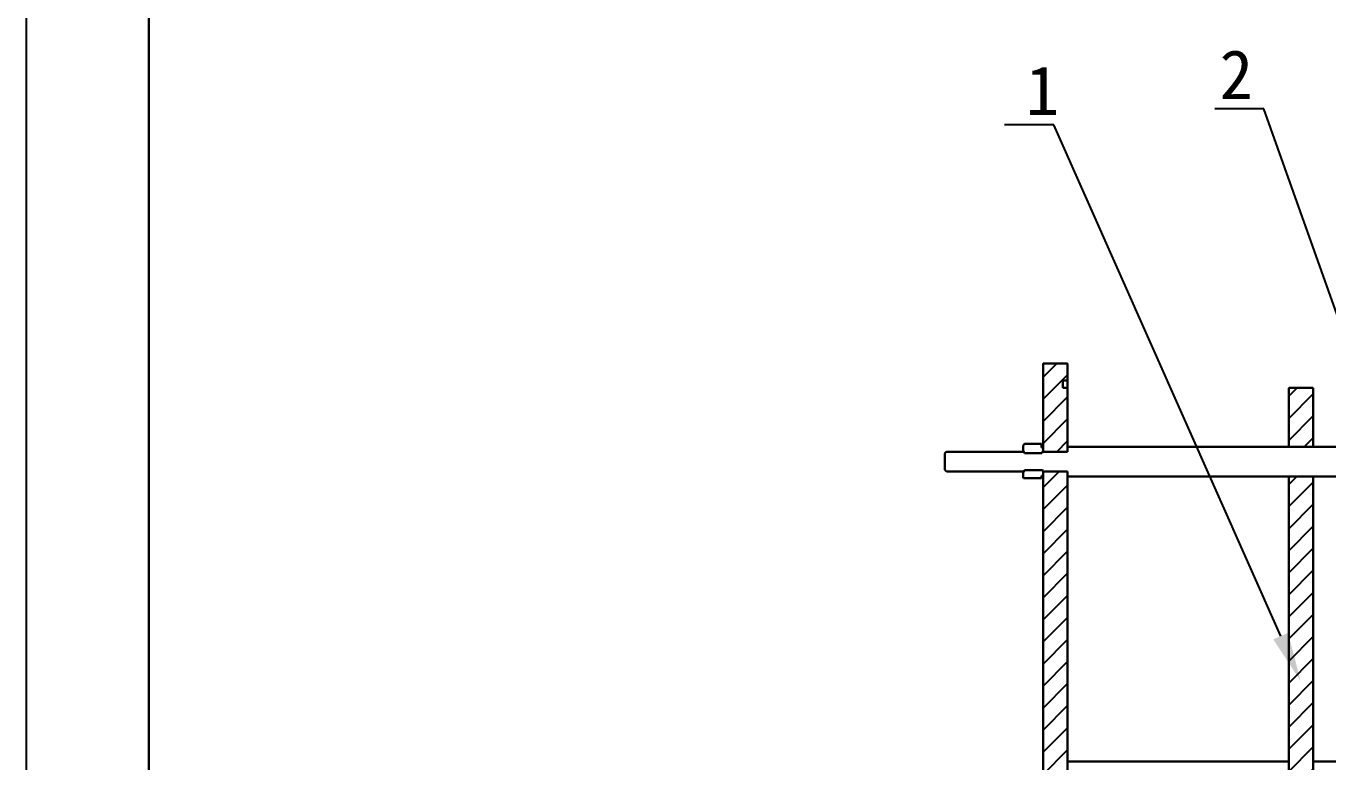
# Model space of a CAD drawing. Header units: millimetres. Extents: x -473 to 6267, y 319 to 3284.
# Drawn here: x 246.3 to 511.3, y 2950.2 to 3100 of the extents above; entities that cross this region are included whole.
import ezdxf
from ezdxf import colors
from ezdxf.entities.mleader import LeaderData, LeaderLine
from ezdxf.math import Vec2, Vec3

# ---------------------------------------------------------------- set-up
doc = ezdxf.new("R2010")
doc.units = ezdxf.units.MM
doc.layers.add('3mm', color=7, linetype='Continuous', lineweight=30)
doc.layers.add('轮廓实线层', color=170, linetype='Continuous')
pattern_1 = [(45, (0, -1039.3188), (-2.245064, 2.245064), [])]

msp = doc.modelspace()

# ---------------------------------------------------------------- hatches: boundary and pattern name
at = {"layer": '轮廓实线层'}
h = msp.add_hatch(dxfattribs=at)
h.set_pattern_fill('ANSI31', color=256)
h.set_pattern_definition(pattern_1)
h.paths.add_polyline_path([(458.3, 3026.356), (457.3, 3026.356), (457.3, 3027.856), (458.3, 3027.856), (458.3, 3031.206, 0.4142136), (458.15, 3031.356), (453.45, 3031.356, 0.4142136), (453.3, 3031.206), (453.3, 3013.359), (453.422, 3013.359), (453.424, 3013.356), (453.858, 3013.356), (453.891, 3013.413), (453.924, 3013.356), (454.358, 3013.356), (454.391, 3013.413), (454.424, 3013.356), (454.858, 3013.356), (454.891, 3013.413), (454.924, 3013.356), (455.358, 3013.356), (455.391, 3013.413), (455.424, 3013.356), (455.858, 3013.356), (455.891, 3013.413), (455.924, 3013.356), (456.358, 3013.356), (456.391, 3013.413), (456.424, 3013.356), (456.858, 3013.356), (456.891, 3013.413), (456.924, 3013.356), (457.358, 3013.356), (457.391, 3013.413), (457.424, 3013.356), (457.858, 3013.356), (457.891, 3013.413), (457.924, 3013.356), (458.3, 3013.356)])
h = msp.add_hatch(dxfattribs=at)
h.set_pattern_fill('ANSI31', color=256)
h.set_pattern_definition(pattern_1)
h.paths.add_polyline_path([(508.3, 3026.206, 0.4142136), (508.15, 3026.356), (503.45, 3026.356, 0.4142136), (503.3, 3026.206), (503.3, 3014.359), (508.3, 3014.359)])
h.paths.add_polyline_path([(508.3, 3008.356), (503.3, 3008.356), (503.3, 2884.356), (508.3, 2884.356)])
h.paths.add_polyline_path([(508.3, 2878.354), (503.3, 2878.354), (503.3, 2866.506, 0.4142136), (503.45, 2866.356), (508.15, 2866.356, 0.4142136), (508.3, 2866.506)])
h = msp.add_hatch(dxfattribs=at)
h.set_pattern_fill('ANSI31', color=256)
h.set_pattern_definition(pattern_1)
h.paths.add_polyline_path([(458.3, 3009.356), (453.3, 3009.356), (453.3, 2883.541), (458.3, 2883.354)])

# ---------------------------------------------------------------- linework, layer by layer
msp.add_lwpolyline([(246.292, 2442.591), (1435.292, 2442.591), (1435.292, 3283.591), (246.292, 3283.591)], close=True)
at = {"layer": '3mm'}
for p, q in [((271.292, 3276.591), (271.292, 2452.591)), ((433.922, 3013.359), (449.36, 3013.357)), ((453.19, 3013.356), (453.3, 3013.356)), ((433.8, 3009.359), (449.357, 3009.357)), ((453.036, 3009.629), (453.3, 3009.573)), ((458.3, 3009.356), (453.3, 3009.356)), ((453.3, 2883.541), (453.3, 3009.356))]:
    msp.add_line(p, q, dxfattribs=at)
at = {"layer": '3mm', "lineweight": 30}
for p, q in [((453.3, 3031.206), (453.3, 3013.356)), ((458.15, 3031.356), (453.45, 3031.356)), ((458.3, 3031.206), (458.3, 3027.856)), ((457.3, 3027.856), (458.3, 3027.856)), ((457.3, 3027.856), (457.3, 3026.356)), ((457.3, 3026.356), (458.3, 3026.356)), ((458.3, 3026.356), (458.3, 3027.856)), ((458.3, 3026.356), (458.3, 3013.356)), ((508.15, 3026.356), (503.45, 3026.356)), ((503.3, 3026.206), (503.3, 3014.356)), ((508.3, 3026.206), (508.3, 3014.356)), ((433.922, 3013.359), (433.8, 3013.359)), ((449.25, 3014.609), (449.309, 3014.71)), ((449.25, 3013.546), (449.25, 3014.609)), ((449.25, 3013.546), (449.515, 3013.088)), ((449.54, 3014.968), (449.309, 3014.71)), ((449.515, 3013.088), (453.036, 3013.088)), ((449.54, 3014.968), (453, 3014.968)), ((449.579, 3013.088), (449.704, 3013.088)), ((450.079, 3013.088), (450.204, 3013.088)), ((450.579, 3013.088), (450.704, 3013.088)), ((451.079, 3013.088), (451.204, 3013.088)), ((451.579, 3013.088), (451.704, 3013.088)), ((452.079, 3013.088), (452.204, 3013.088)), ((452.579, 3013.088), (452.704, 3013.088)), ((453, 3014.968), (453, 3014.71)), ((453, 3014.266), (453, 3014.71)), ((453.3, 3014.266), (453, 3014.266)), ((453.3, 3013.546), (453.036, 3013.088)), ((453.3, 3014.266), (453.3, 3013.546)), ((453.3, 3013.356), (458.3, 3013.356)), ((458.3, 3013.359), (458.3, 3014.359)), ((872.3, 3014.359), (458.3, 3014.359)), ((503.3, 3014.356), (508.3, 3014.356)), ((433.3, 3009.859), (433.3, 3012.859)), ((449.515, 3009.629), (449.25, 3009.171)), ((449.25, 3008.109), (449.25, 3009.171)), ((449.308, 3008.009), (449.25, 3008.109)), ((453, 3008.009), (449.308, 3008.009)), ((453.036, 3009.629), (449.515, 3009.629)), ((449.954, 3009.629), (449.829, 3009.629)), ((450.454, 3009.629), (450.329, 3009.629)), ((450.954, 3009.629), (450.829, 3009.629)), ((451.454, 3009.629), (451.329, 3009.629)), ((451.954, 3009.629), (451.829, 3009.629)), ((452.454, 3009.629), (452.329, 3009.629)), ((452.954, 3009.629), (452.829, 3009.629)), ((453, 3008.451), (453.3, 3008.451)), ((453, 3008.009), (453, 3008.451)), ((453.3, 3009.356), (453.3, 3009.573)), ((458.3, 3008.359), (458.3, 3009.359)), ((458.3, 3009.356), (458.3, 2883.356)), ((458.3, 3008.359), (872.3, 3008.359)), ((503.3, 3008.356), (503.3, 3008.359)), ((508.3, 3008.356), (503.3, 3008.356)), ((503.3, 3008.356), (503.3, 2884.356)), ((508.3, 3008.356), (508.3, 3008.359)), ((508.3, 3008.356), (508.3, 2884.356)), ((503.3, 2950.356), (458.3, 2950.356)), ((537.8, 2950.356), (508.3, 2950.356))]:
    msp.add_line(p, q, dxfattribs=at)
for centre, start, end in [((453.45, 3031.206), 90, 180), ((458.15, 3031.206), 0, 90), ((503.45, 3026.206), 90, 180), ((508.15, 3026.206), 0, 90)]:
    msp.add_arc(centre, 0.15, start, end, dxfattribs=at)
for points, knots in [([(433.3, 3012.859), (433.301, 3012.878), (433.304, 3012.953), (433.342, 3013.082), (433.442, 3013.221), (433.582, 3013.319), (433.709, 3013.356), (433.783, 3013.358), (433.8, 3013.359)], [0, 0, 0, 0, 0.0740161, 0.2886641, 0.5033119, 0.7179595, 0.9326068, 1, 1, 1, 1]), ([(433.8, 3009.359), (433.744, 3009.364), (433.632, 3009.375), (433.482, 3009.461), (433.369, 3009.588), (433.309, 3009.729), (433.303, 3009.822), (433.3, 3009.859)], [0, 0, 0, 0, 0.2145673, 0.4292607, 0.6439542, 0.8586478, 1, 1, 1, 1])]:
    msp.add_open_spline(points, degree=3, knots=knots, dxfattribs=at)

# ---------------------------------------------------------------- leaders
ml = msp.add_multileader_mtext('Standard')
ml.set_content('2', color=256)
ml.set_leader_properties()
ml.build(insert=Vec2(0, 0))
ml.multileader.update_dxf_attribs({"text_left_attachment_type": 5, "text_right_attachment_type": 5, "dogleg_length": 0.36, "arrow_head_size": 10})
ctx = ml.context
ctx.base_point, ctx.char_height, ctx.arrow_head_size, ctx.plane_origin = Vec3(487.234, 3083.142), 10, 10, Vec3(543.3, 2956.356)
ctx.left_attachment, ctx.right_attachment = 5, 5
notes = []
notes.append((ctx, [(0, (1, 1, 0), (498.261, 3083.142), (-1, 0), 0.36, [(0, [(543.3, 2956.356)], 0, [])])]))
ctx.mtext.insert, ctx.mtext.flow_direction = Vec3(489.234, 3095.142), 5
ml = msp.add_multileader_mtext('Standard')
ml.set_content('1', color=256)
ml.set_leader_properties()
ml.build(insert=Vec2(0, 0))
ml.multileader.update_dxf_attribs({"text_left_attachment_type": 5, "text_right_attachment_type": 5, "dogleg_length": 0.36, "arrow_head_size": 10})
ctx = ml.context
ctx.base_point, ctx.char_height, ctx.arrow_head_size, ctx.plane_origin = Vec3(447.784, 3079.882), 10, 10, Vec3(505.728, 2966.7)
ctx.left_attachment, ctx.right_attachment = 5, 5
notes.append((ctx, [(0, (1, 1, 0), (455.477, 3079.882), (-1, 0), 0.36, [(0, [(505.728, 2966.7)], 0, [])])]))
ctx.mtext.insert, ctx.mtext.flow_direction = Vec3(449.784, 3091.882), 5
for ctx, leaders in notes:
    for number, flags, end, landing, length, lines in leaders:
        leader = LeaderData()
        leader.index, (leader.has_last_leader_line, leader.has_dogleg_vector, leader.attachment_direction) = number, flags
        leader.last_leader_point, leader.dogleg_vector, leader.dogleg_length = Vec3(end), Vec3(landing), length
        for number, points, colour, breaks in lines:
            line = LeaderLine()
            line.index, line.vertices, line.color, line.breaks = number, Vec3.list(points), colors.encode_raw_color(colour), breaks
            leader.lines.append(line)
        ctx.leaders.append(leader)

doc.saveas('drawing.dxf')
